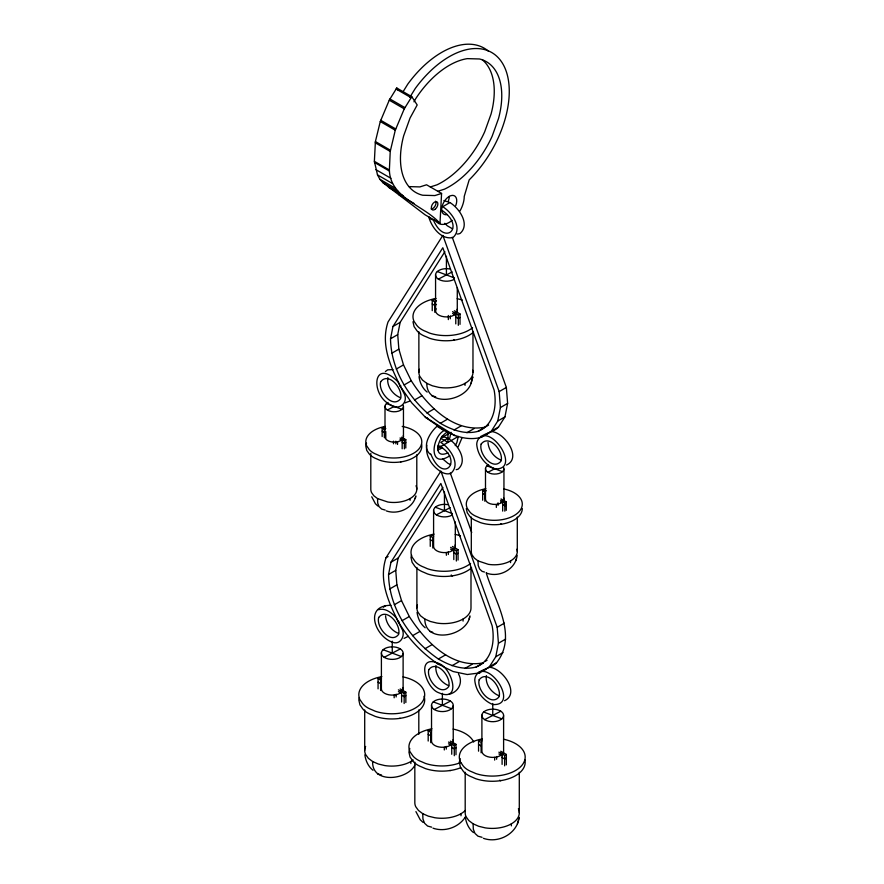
<?xml version="1.0" encoding="UTF-8"?>
<svg xmlns="http://www.w3.org/2000/svg" width="884" height="884" viewBox="0 0 884 884"><rect width="100%" height="100%" fill="white"/><g stroke="black" fill="none" stroke-linecap="round" stroke-linejoin="round"><path stroke-width="1.33" d="M410.054 500.322L410.054 498.587M410.872 763.566L410.883 761.522M460.995 815.755L461.006 813.7M463.061 621.087L463.072 619.032M465.039 385.38L465.05 383.336M510.543 562.633L510.554 560.898M511.361 825.877L511.372 823.833M374.374 161.33L375.402 141.55L380.275 121.539L389.258 100.179L396.761 88.013L411.778 96.676L417.193 104.964L410.043 118.058L403.679 135.76A74.289 42.885 -60 0 0 422.74 195.242L434.884 195.574L441.58 193.452L439.989 223.398L424.983 214.735L383.059 182.767L379.899 179.308L377.501 174.899L374.374 161.33L389.38 169.993C389.999 198.325 424.353 205.486 439.989 223.398M389.38 169.993L390.231 151.44L395.281 130.213L404.264 108.843L411.778 96.676M447.956 452.895C431.027 460.277 438.552 434.983 447.956 431.933L447.956 442.409L440.751 438.254L449.923 432.961M451.072 432.298L449.691 438.342M387.866 377.601C386.452 386.098 392.794 394.673 400.496 397.745M426.839 445.227C424.906 455.956 432.331 466.509 441.171 471.868A21.216 12.243 60 0 0 450.939 473.283C461.282 464.277 449.967 448 440.751 442.409L447.956 438.254C457.161 443.845 468.487 460.122 458.144 469.117A21.216 12.243 60 0 1 456.199 469.647M436.011 665.486C434.608 673.984 440.95 682.559 448.652 685.63M486.388 675.619C484.973 684.106 491.316 692.691 499.018 695.752M390.518 338.793L392.949 326.516L442.818 247.741L494.101 390.043C497.018 405.226 494.366 424.917 478.122 431.304C464.94 434.917 451.713 429.878 440.376 423.303C412.673 404.397 391.115 373.103 390.518 338.793L397.723 334.627L400.154 322.351L444.884 251.697M442.807 666.426L453.138 671.52L467.293 674.514L479.647 672.934L489.36 666.879L495.769 656.757L498.432 643.254L497.184 627.309L440.895 471.084L386.021 557.738C377.479 583.495 391.513 607.949 402.563 630.17C405.126 636.723 399.888 645.309 392.386 642.215C375.114 636.358 363.512 605.275 390.971 605.308M388.551 574.49L390.971 562.213L440.851 483.449L492.123 625.739C495.04 640.922 492.388 660.624 476.144 667C462.962 670.613 449.746 665.575 438.398 659C410.695 640.093 389.137 608.8 388.551 574.49L395.745 570.335L398.176 558.058L442.917 487.393M430.574 454.486C421.016 446.917 429.911 432.519 437.027 426.276C450.199 434.641 465.791 441.602 481.614 437.237L491.327 431.171L497.736 421.049L500.41 407.557L499.162 391.601L442.862 235.387L387.999 322.041C379.457 347.799 393.49 372.252 404.541 394.474C408.242 403.402 398.143 411.049 390.629 404.861C369.965 395.391 372.639 356.462 397.833 381.711M483.924 435.713C498.244 434.519 518.245 470.288 494.852 468.829C484.885 464.973 477.482 454.873 476.719 444.221C477.249 433.072 492.3 434.188 498.532 427.016L504.941 416.894L507.615 403.402L506.355 387.446L452.221 237.188M481.946 671.409C496.267 670.227 516.278 705.984 492.874 704.526C482.907 700.669 475.515 690.581 474.752 679.929C475.272 668.768 490.333 669.884 496.554 662.713C518.411 635.132 494.289 600.501 486.178 572.633M366.517 443.105L365.799 446.243L366.749 450.431L368.153 452.376A21.017 12.133 0 0 0 376.904 458.962L379.8 460.244A28.001 16.166 0 0 0 409.358 459.68A28.001 16.166 0 0 0 421.558 444.133M359.368 697.487L358.816 699.94L359.932 704.868L361.578 707.156A24.73 14.277 0 0 0 371.866 714.902L375.28 716.416A32.94 19.017 0 0 0 410.949 715.399A32.94 19.017 0 0 0 424.055 696.227M411.568 554.997L411.005 557.461L412.132 562.379L413.767 564.677A24.73 14.277 0 0 0 424.066 572.423L427.48 573.926A32.94 19.017 0 0 0 471.581 567.815M409.778 748.439L408.938 752.129L410.054 757.047L411.701 759.345A24.73 14.277 0 0 0 421.999 767.091L425.414 768.594A32.94 19.017 0 0 0 460.763 767.71M460.144 758.56L459.304 762.251L460.431 767.179L462.078 769.467A24.73 14.277 0 0 0 472.365 777.213L475.78 778.727A32.94 19.017 0 0 0 510.554 778.064A32.94 19.017 0 0 0 524.908 759.776M386.275 510.886C397.899 515.085 413.104 508.355 415.9 495.88M415.204 498.466L415.679 496.731M419.392 369.247A27.05 15.614 0 0 0 419.789 376.341L422.497 380.076L426.795 383.336C426.585 408.331 467.979 401.292 471.647 381.148M471.923 380.153L472.818 376.827L471.095 383.203M417.414 604.943A27.05 15.614 0 0 0 417.823 612.037L420.519 615.783L424.817 619.032C424.751 644.48 467.139 636.734 469.945 615.85M469.128 618.899L469.68 616.855M486.764 573.186C499.493 577.86 515.626 569.263 517.162 555.362M515.692 560.776L516.168 559.042M483.393 838.297C498.366 843.789 517.339 833.678 519.151 817.313L518.245 820.639M517.427 823.7L517.98 821.645M461.868 438.166L458.144 446.884M455.249 445.613L456.895 442.497L458.277 436.453L437.635 448.376M413.977 101.826L415.579 98.886A74.289 42.885 -60 0 1 467.327 58.631L479.482 58.974A74.289 42.885 -60 0 1 498.543 118.456L492.178 136.147A74.289 42.885 -60 0 1 444.508 189.154L437.823 191.287M403.005 91.825L407.811 84.079A84.897 49.018 -60 0 1 488.454 51.195M409.822 97.273L415.314 88.411A84.897 49.018 -60 0 1 502.764 63.747A84.897 49.018 -60 0 1 469.172 179.894L464.244 196.392A21.227 12.254 -60 0 1 459.846 211.188M414.762 765.467C406.518 780.439 371.689 783.799 372.628 761.522L368.33 758.262L365.622 754.516A27.05 15.614 0 0 1 365.622 746.439M465.57 816.683C459.006 827.347 444.829 832.319 433.027 828.175M396.33 618.049C406.087 636.635 420.828 652.348 438.155 664.138L438.784 663.475C451.912 667.74 462.409 703.045 438.784 692.747C425.657 688.492 415.148 653.177 438.784 663.475M449.823 455.724C428.486 469.824 431.138 437.447 444.232 430.431L425.326 417.182L411.723 402.806L400.242 386.308L400.817 385.767M398.264 622.016L398.839 621.463M385.358 371.556L387.645 369.844L392.949 369.6M409.535 401.159L405.027 402.905M383.38 607.253L385.678 605.54M408.331 636.292L404.054 638.403M438.088 449.923L442.541 447.481M478.122 431.304L488.631 425.082M457.127 234.017A21.216 12.243 60 0 0 460.111 233.42C470.465 224.414 459.139 208.149 449.934 202.558L442.729 206.712C451.934 212.304 463.26 228.569 452.917 237.575C441.006 239.895 431.712 227.332 428.817 217.099M432.232 300.416L433.933 299.433L436.475 300.903L434.784 301.886L432.232 300.416L432.232 310.671M392.949 326.516L400.154 322.351M436.475 304.45L434.784 305.433L432.232 303.963M460.023 324.362L460.023 313.964L457.47 312.494L455.779 313.477L452.553 311.654M391.656 353.302L398.861 349.147L397.723 334.627M455.779 323.898L455.779 313.477L458.321 314.947L460.023 313.964M460.023 317.511L458.321 318.494L455.779 317.024M396.286 369.059L403.491 364.893L398.861 349.147M404.087 384.982L411.292 380.816C426.994 405.336 453.337 433.293 485.316 427.149M414.53 399.988L421.734 395.833M382.164 428.099L383.612 427.259L385.778 428.519L384.33 429.348L382.164 428.099L382.164 436.541M426.906 413.06L434.11 408.905M405.789 448.022L405.789 439.624L403.623 438.376L402.176 439.204L400.043 438M402.176 448.785L402.176 439.204L404.342 440.453L405.789 439.624M405.789 442.641L404.342 443.47L402.176 442.221M440.376 423.303L447.569 419.138M499.162 391.601L506.355 387.446M454 430.011L461.205 425.856M500.41 407.557L507.615 403.402M466.885 432.74L474.078 428.585M497.736 421.049L504.941 416.894M491.327 431.171L498.532 427.016M486.764 434.265L488.819 433.083M482.664 500.211L482.664 490.41L484.101 489.57L486.277 490.83M386.021 557.738L388.076 556.555M430.254 546.367L430.254 536.113L431.956 535.129L433.657 536.113M390.971 562.213L398.176 558.058M506.289 510.333L506.289 501.935L504.123 500.675L502.676 501.515L500.543 500.311M502.676 511.096L502.676 501.515L504.841 502.764L506.289 501.935M506.289 504.952L504.841 505.781L502.676 504.532M458.056 560.058L458.056 549.671L455.503 548.202L453.801 549.174L450.575 547.362M389.689 588.998L396.883 584.843L395.745 570.335M453.801 559.594L453.801 549.174L456.354 550.655L458.056 549.671M458.056 553.218L456.354 554.202L453.801 552.721M394.308 604.755L401.513 600.601L396.883 584.843M402.109 620.678L409.314 616.524C425.027 641.033 451.37 668.989 483.349 662.845L476.144 667M412.563 635.684L419.756 631.53M424.939 648.757L432.132 644.602M378.065 688.857L378.065 678.592L379.766 677.619L381.457 678.592M438.398 659L445.602 654.845M497.184 627.309L504.388 623.143M405.855 702.537L405.855 692.15L403.303 690.68L401.612 691.664L398.386 689.84M401.612 702.073L401.612 691.664L404.154 693.133L405.855 692.15M452.033 665.718L459.238 661.552M405.855 695.697L404.154 696.68L401.612 695.211M498.432 643.254L505.637 639.099M464.907 668.448L472.111 664.293M484.984 661.497L487.04 660.304M495.769 656.757L502.963 652.591M489.36 666.879L496.554 662.713M483.758 670.558L485.813 669.376M448.962 694.338C458.509 692.106 463.426 682.448 458.453 673.84M428.188 741.035L428.188 730.781L429.889 729.797L431.591 730.781M455.989 754.726L455.989 744.339L453.437 742.869L451.735 743.842L448.508 742.03M451.735 754.262L451.735 743.842L454.288 745.322L455.989 744.339M455.989 747.886L454.288 748.87L451.735 747.389M478.553 751.168L478.553 740.903L480.255 739.93L481.957 740.903M506.355 764.848L506.355 754.461L503.803 752.991L502.101 753.975L498.874 752.151M502.101 764.384L502.101 753.975L504.653 755.444L506.355 754.461M506.355 758.008L504.653 758.991L502.101 757.522M438.353 279.134L452.188 271.929M387.369 410.021L394.231 406.441M487.858 472.321L494.72 468.752M436.376 514.842L450.221 507.637M384.186 657.32L400.33 648.922M434.309 709.509L450.453 701.1M484.675 719.631L500.819 711.222M430.32 186.955L437.005 184.822A74.289 42.885 -60 0 0 484.675 131.815L491.04 114.124A74.289 42.885 -60 0 0 482.056 59.548M506.521 465.017C522.599 457.702 504.035 431.867 491.128 431.547M378.474 609.706C385.236 607.617 391.557 612.734 395.855 617.419M504.543 700.714C520.621 693.399 502.068 667.575 489.15 667.254M409.016 186.612L419.878 186.911L426.563 184.789L441.58 193.452M443.89 200.535L449.934 202.558M441.912 436.243L447.956 438.254M431.624 395.678L435.724 396.805M385.137 510.035L381.645 509.073L379.103 506.709L377.7 503.118L377.545 498.587L373.888 495.813L371.589 492.631A22.995 13.271 0 0 1 370.805 489.195L370.805 453.37M484.465 572.025L482.145 571.384L479.603 569.02L478.2 565.428L478.034 560.898L474.388 558.124L472.089 554.942A22.995 13.271 0 0 1 471.305 551.505L471.305 517.063M429.646 631.375L432.729 632.226M377.457 773.854L381.557 774.992M482.056 837.303L477.957 836.165L474.962 833.38L473.305 829.159L473.117 823.833L468.818 820.573L466.122 816.827A27.05 15.614 0 0 1 465.194 812.783L465.194 772.262M431.679 827.17L427.58 826.043L424.585 823.258L422.939 819.037L422.751 813.7L418.452 810.451L415.745 806.705A27.05 15.614 0 0 1 414.828 802.661L414.828 762.13M437.304 271.521L454.398 277.919M386.474 403.546L401.977 409.347M486.974 465.857L502.477 471.658M435.326 507.217L452.431 513.626M383.137 649.707L401.38 656.536M483.636 712.018L501.869 718.847M433.259 701.885L451.503 708.714M426.795 383.336L432.398 385.8L438.917 387.38A27.05 15.614 0 0 0 472.741 370.252M377.545 498.587L387.855 502.024A22.995 13.271 0 0 0 416.01 485.758M478.034 560.898L488.344 564.335A22.995 13.271 0 0 0 516.941 549.196M424.817 619.032L430.42 621.496L436.95 623.076A27.05 15.614 0 0 0 470.995 607.993L470.995 567.462M372.628 761.522L378.23 763.986L384.75 765.566A27.05 15.614 0 0 0 413.215 759.986M473.117 823.833L478.719 826.286L485.25 827.877A27.05 15.614 0 0 0 518.378 808.75M422.751 813.7L428.353 816.164L434.873 817.744A27.05 15.614 0 0 0 465.304 810.473M452.597 228.857L447.26 225.774L444.774 223.287M500.996 460.056C493.847 457.293 488.554 450.055 488.001 442.42M438.088 445.381C464.951 459.216 443.536 485.791 430.784 454.011M450.63 464.564L447.956 463.371L442.796 458.995M398.529 633.441C391.38 630.679 386.087 623.452 385.534 615.816M438.155 664.138L442.508 666.127M427.712 418.298L425.326 417.182L455.116 435.812M454.365 310.748L457.47 312.494M454.365 312.516L456.442 313.687M401.568 437.215L403.623 438.376M501.04 498.941L504.123 500.675M452.398 546.445L455.503 548.202M400.198 688.934L403.303 690.68M400.198 690.702L402.275 691.874M500.698 751.234L503.803 752.991M500.698 753.013L502.764 754.185M450.332 741.112L453.437 742.869M450.332 742.88L452.398 744.052M452.553 313.433L455.779 315.257M400.043 439.514L402.176 440.707M500.543 501.814L502.676 503.018M450.575 549.13L453.801 550.953M398.386 691.62L401.612 693.432M498.874 753.93L502.101 755.743M448.508 743.798L451.735 745.621M396.065 88.997L411.071 97.66M389.888 98.953L404.894 107.616M389.258 100.179L404.264 108.843M380.695 120.279L395.701 128.942M380.275 121.539L395.281 130.213M375.402 141.55L390.408 150.214M375.225 142.766L390.231 151.44M374.451 162.413L389.457 171.076M375.921 169.651L390.938 178.314M377.501 174.899L392.507 183.563M379.899 179.308L394.905 187.972M383.059 182.767L398.076 191.43M388.441 187.286L403.458 195.95M398.916 194.712L413.922 203.375M382.164 431.116L384.33 432.364L385.778 431.536L385.778 438.099M482.664 490.41L484.83 491.659L484.83 501.239M482.664 493.427L484.83 494.675M430.254 536.113L432.806 537.582L432.806 548.003M430.254 539.66L432.806 541.13M378.065 678.592L380.617 680.072L380.617 690.481M378.065 682.139L380.617 683.619M478.553 740.903L481.106 742.383L481.106 752.792M478.553 744.45L481.106 745.919M428.188 730.781L430.74 732.25L430.74 742.671M428.188 734.328L430.74 735.797M442.729 210.867C465.857 227.409 444.431 247.012 433.105 219.354M427.16 392.087C422.43 388.352 419.801 382.54 419.016 376.65M377.855 506.024L375.402 503.736L371.733 496.786M425.193 627.784C420.452 624.06 417.823 618.236 417.049 612.347M473.493 832.584C468.752 828.849 466.122 823.026 465.349 817.148M372.993 770.273C368.263 766.538 365.633 760.726 364.849 754.837M423.127 822.451L420.231 819.766L415.922 811.589M480.94 436.309L481.614 437.237M478.962 672.017L479.647 672.934M396.761 88.013L398.12 90.08M403.491 364.893L411.292 380.816M398.297 382.352L400.242 386.308M401.513 600.601L409.314 616.524M450.243 472.896L471.713 532.477M466.299 508.554L467.249 512.742L468.653 514.687A21.017 12.133 0 0 0 477.393 521.273L480.299 522.554A28.001 16.166 0 0 0 522.3 508.554M412.983 321.754L414.099 326.682L415.745 328.97A24.73 14.277 0 0 0 426.033 336.716L429.447 338.229A32.94 19.017 0 0 0 473.548 332.108M437.635 446.928L437.989 449.846M519.295 772.262L519.295 812.783M517.295 517.063L517.295 551.505M504.841 502.764L504.841 511.173M504.653 755.444L504.653 765.831M503.946 469.028L503.946 499.383M503.604 715.753A10.873 6.276 0 0 1 486.841 720.692A10.873 6.276 0 0 1 487.813 709.841A10.873 6.276 0 0 1 503.604 715.753L503.604 751.466A10.873 6.276 0 0 1 492.189 757.4A10.873 6.276 0 0 1 481.902 750.814L481.902 715.101M498.023 502.808L498.023 505.438M496.642 756.516L496.642 759.268M496.344 504.819L496.344 507.449M494.664 757.345L494.664 760.096M492.753 703.454L492.753 715.432M485.493 468.476L485.493 498.83A9.238 5.337 0 0 0 495.46 504.421A9.238 5.337 0 0 0 503.758 497.99M472.973 331.765L472.973 372.297M458.321 314.947L458.321 325.334M457.282 287.62L457.282 310.969M456.354 550.655L456.354 561.042M455.304 521.947L455.304 546.666M454.288 745.322L454.288 755.709M453.238 705.631A10.873 6.276 0 0 1 436.464 710.57A10.873 6.276 0 0 1 437.436 699.719A10.873 6.276 0 0 1 453.238 705.631L453.238 741.333M450.31 316.03L450.31 318.77M448.332 315.478L448.332 319.599M448.332 551.726L448.332 554.478M446.42 256.316L446.42 274.935M446.365 552.555L446.365 555.296M446.265 746.394L446.265 749.146M444.453 492.012L444.453 510.632M444.298 747.223L444.298 749.964M442.387 693.332L442.387 705.299M440.751 446.122L440.751 448.74M435.569 274.615L435.569 310.317M434.784 301.886L434.784 312.295M433.591 510.311L433.591 546.014A10.873 6.276 0 0 0 441.094 552.312A10.873 6.276 0 0 0 453.569 549.76M431.525 704.979L431.525 740.681A10.873 6.276 0 0 0 439.028 746.98A10.873 6.276 0 0 0 451.503 744.427M418.872 331.765L418.872 372.297M418.806 709.951L418.806 734.261M416.894 567.462L416.894 607.993M416.795 454.752L416.795 489.195M404.342 440.453L404.342 448.862M404.154 693.133L404.154 703.52M403.458 406.717L403.458 437.072M403.115 653.442A10.873 6.276 0 0 1 386.341 658.381A10.873 6.276 0 0 1 387.314 647.53A10.873 6.276 0 0 1 403.115 653.442L403.115 689.155M397.535 441.812L397.535 444.442M396.142 694.216L396.142 696.957M395.855 441.193L395.855 443.823M394.165 695.034L394.165 697.785M393.502 441.149L393.502 443.779M392.253 641.143L392.253 653.121M385.004 406.165L385.004 436.519M384.33 429.348L384.33 437.624M381.402 652.801L381.402 688.503A10.873 6.276 0 0 0 388.905 694.802A10.873 6.276 0 0 0 401.38 692.238M364.705 709.951L364.705 750.483M434.221 220.072A21.227 12.254 -60 0 1 428.729 216.9M449.238 196.392A10.608 6.122 -60 0 1 448.232 201.309M452.166 220.359A21.227 12.254 -60 0 1 436.232 221.232M447.293 214.547A10.608 6.122 -60 0 1 442.177 206.171A10.608 6.122 -60 0 1 452.409 195.375A10.608 6.122 -60 0 1 455.735 205.641M435.58 201.187A4.641 2.674 -60 0 1 435.05 206.071A4.641 2.674 -60 0 1 431.094 208.956M503.869 488.951A28.001 16.166 0 0 1 519.67 510.974A28.001 16.166 0 0 1 480.299 518.146L477.393 516.864A21.017 12.133 0 0 1 468.653 510.278L467.249 508.333A28.001 16.166 0 0 1 485.88 488.73M501.548 524.19A8.111 1.713 81.2 0 1 500.72 523.781M503.758 467.647A9.238 5.337 0 0 1 491.88 473.824A9.238 5.337 0 0 1 488.543 464.796M500.775 780.649A9.547 2.011 81.2 0 1 499.814 780.163M503.504 739.201A32.94 19.017 0 0 1 522.101 765.102A32.94 19.017 0 0 1 475.78 773.544L472.365 772.03A24.73 14.277 0 0 1 462.078 764.284L460.431 761.997A32.94 19.017 0 0 1 482.355 738.925M455.083 545.03A10.873 6.276 0 0 1 454.785 548.279M451.724 515.295A10.873 6.276 0 0 1 433.823 511.947A10.873 6.276 0 0 1 447.801 504.665M470.597 563.451A32.94 19.017 0 0 1 427.48 568.744L424.066 567.241A24.73 14.277 0 0 1 413.767 559.495L412.132 557.196A32.94 19.017 0 0 1 434.044 534.135M455.205 534.4A32.94 19.017 0 0 1 460.42 535.803M452.475 575.86A9.547 2.011 81.2 0 1 451.227 574.954M403.016 676.89A32.94 19.017 0 0 1 421.613 702.791A32.94 19.017 0 0 1 375.28 711.233L371.866 709.719A24.73 14.277 0 0 1 361.578 701.973L359.932 699.686A32.94 19.017 0 0 1 381.855 676.625M400.286 718.338A9.547 2.011 81.2 0 1 399.712 718.261M402.883 687.52A10.873 6.276 0 0 1 402.596 690.758M460.763 762.527A32.94 19.017 0 0 1 425.414 763.411L421.999 761.898A24.73 14.277 0 0 1 411.701 754.163L410.054 751.864A32.94 19.017 0 0 1 431.978 728.803M453.138 729.068A32.94 19.017 0 0 1 473.702 742.019M450.409 770.528A9.547 2.011 81.2 0 1 449.834 770.439M453.017 739.698A10.873 6.276 0 0 1 452.719 742.947M457.05 309.334A10.873 6.276 0 0 1 456.763 312.582M455.547 314.063A10.873 6.276 0 0 1 441.746 316.306A10.873 6.276 0 0 1 436.088 308.704M453.702 279.598A10.873 6.276 0 0 1 435.79 276.25A10.873 6.276 0 0 1 449.779 268.968M472.575 327.754A32.94 19.017 0 0 1 429.447 333.047L426.033 331.533A24.73 14.277 0 0 1 415.745 323.787L414.099 321.5A32.94 19.017 0 0 1 436.022 298.438M457.183 298.704A32.94 19.017 0 0 1 462.387 300.107M454.453 340.152A9.547 2.011 81.2 0 1 453.614 339.832M402.209 426.419A28.001 16.166 0 0 1 419.436 448.343A28.001 16.166 0 0 1 379.8 455.835L376.904 454.553A21.017 12.133 0 0 1 368.153 447.967L366.749 446.022A28.001 16.166 0 0 1 385.391 426.419M401.049 461.879A8.111 1.713 81.2 0 1 400.673 461.879M403.27 435.679A9.238 5.337 0 0 1 393.756 442.122A9.238 5.337 0 0 1 385.435 435.149M403.27 405.336A9.238 5.337 0 0 1 391.38 411.513A9.238 5.337 0 0 1 388.043 402.485M380.661 381.766C377.877 391.347 392.629 409.137 400.596 398.695C403.38 389.115 388.628 371.324 380.661 381.766M378.683 617.463C375.91 627.043 390.651 644.845 398.618 634.403C401.402 624.811 386.662 607.021 378.683 617.463M428.817 669.641C426.033 679.232 440.773 697.023 448.752 686.581C451.536 677 436.784 659.199 428.817 669.641M481.161 444.066C478.377 453.658 493.117 471.448 501.095 461.006C503.869 451.426 489.128 433.635 481.161 444.066M479.183 679.774C476.399 689.354 491.15 707.145 499.117 696.702C501.902 687.122 487.161 669.332 479.183 679.774M435.458 208.978A4.641 2.674 -60 0 0 436.928 201.795A4.641 2.674 -60 0 0 431.447 206.657A4.641 2.674 -60 0 0 435.458 208.978"/></g></svg>
